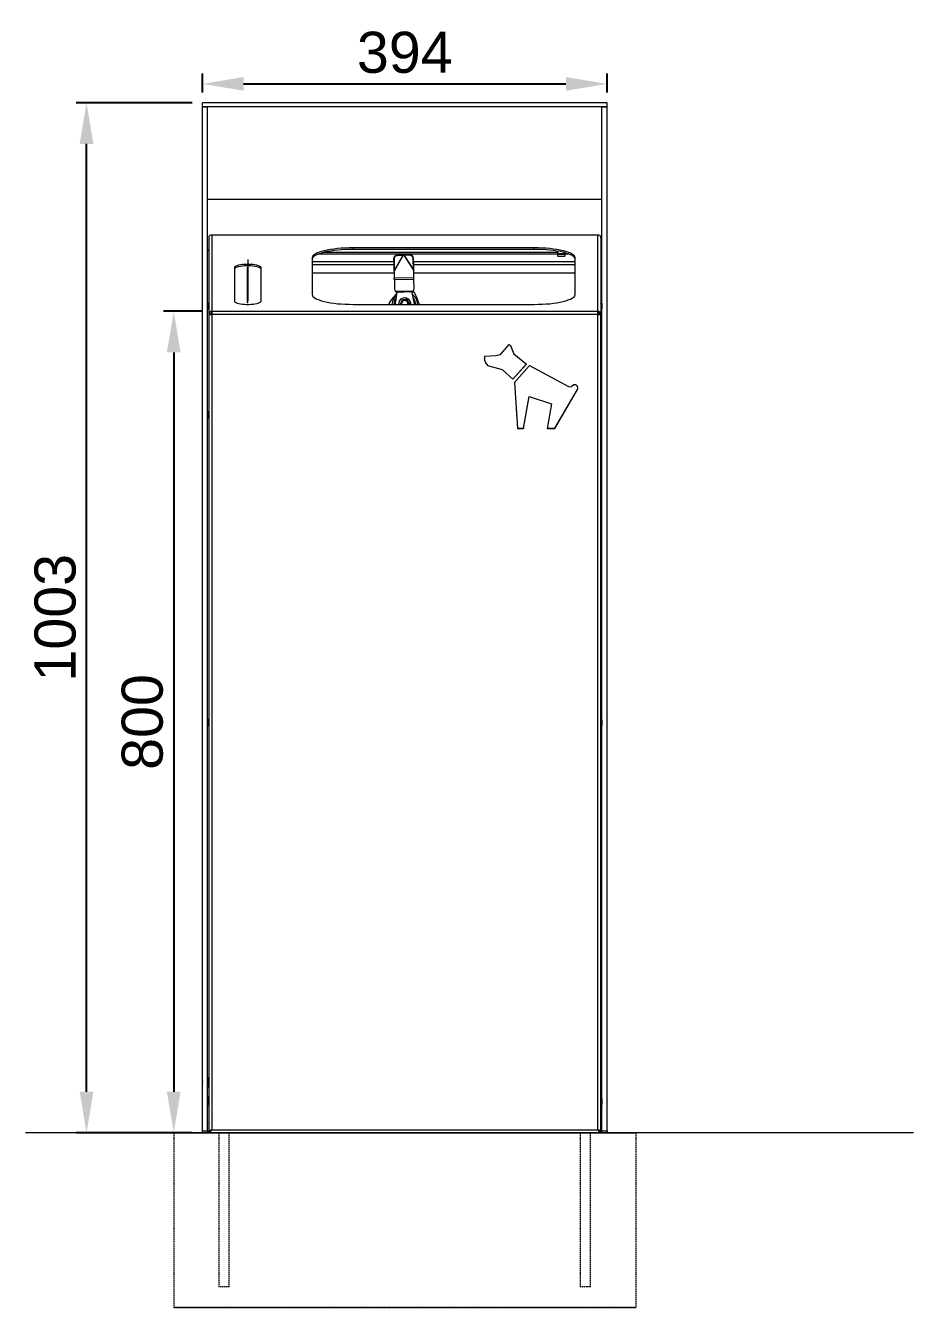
# Model space of a CAD drawing. Header units: millimetres. Extents: x 7244 to 11640, y 379 to 3575.
# Drawn here: x 7244 to 8109, y 2308 to 3556 of the extents above; entities that cross this region are included whole.
import ezdxf

# ---------------------------------------------------------------- set-up
doc = ezdxf.new("R2010")
doc.units = ezdxf.units.MM
doc.linetypes.add('HIDDEN', pattern=[1.905, 1.27, -0.635])
for name, color, linetype, lineweight in [('ZANO_R', 7, 'Continuous', 0), ('ZANO_R_przerywana', 7, 'HIDDEN', 0), ('ZANO_W', 1, 'Continuous', 0)]:
    doc.layers.add(name, color=color, linetype=linetype, lineweight=lineweight)
doc.styles.get("Standard").update_dxf_attribs({"font": 'ARIALUNI.TTF'})
doc.dimstyles.new('pl i ang', dxfattribs={"dimtxt": 50, "dimasz": 50, "dimexe": 1.25, "dimexo": 0.625, "dimgap": 10, "dimtad": 1, "dimtoh": 1, "dimtxsty": 'Standard', "dimcen": 2.5, "dimclrd": 1, "dimclre": 1, "dimclrt": 1, "dimadec": 0, "dimazin": 0, "dimtfac": 1, "dimtmove": 0, "dimatfit": 3, "dimfxl": 1, "dimarcsym": 1})

# ---------------------------------------------------------------- blocks, each defined once
blk = doc.blocks.new('*D460')
at = {"layer": 'ZANO_W', "color": 1, "lineweight": -2}
for p, q in [((7406.5, 3481.2), (7293.5, 3481.2)), ((7303.5, 2518.3), (7303.5, 3441.2)), ((7406.5, 2478.3), (7293.5, 2478.3))]:
    blk.add_line(p, q, dxfattribs=at)
at = {"layer": 'ZANO_W', "color": 1}
for points in [[(7310.2, 3441.2), (7296.9, 3441.2), (7303.5, 3481.2)], [(7296.9, 2518.3), (7310.2, 2518.3), (7303.5, 2478.3)]]:
    blk.add_solid(points, dxfattribs=at)
at = {"layer": 'ZANO_W', "color": 1, "insert": (7273.1, 2979.8), "char_height": 40, "attachment_point": 5, "rotation": 90}
blk.add_mtext('1003', dxfattribs=at)
blk = doc.blocks.new('*D461')
at = {"layer": 'ZANO_W', "color": 1, "lineweight": -2}
for p, q in [((7415.5, 3278.2), (7378.5, 3278.2)), ((7388.5, 3238.2), (7388.5, 2518.3)), ((7406.5, 2478.3), (7378.5, 2478.3))]:
    blk.add_line(p, q, dxfattribs=at)
at = {"layer": 'ZANO_W', "color": 1}
for points in [[(7395.1, 3238.2), (7381.8, 3238.2), (7388.5, 3278.2)], [(7381.8, 2518.3), (7395.1, 2518.3), (7388.5, 2478.3)]]:
    blk.add_solid(points, dxfattribs=at)
at = {"layer": 'ZANO_W', "color": 1, "insert": (7358, 2878.3), "char_height": 40, "attachment_point": 5, "rotation": 90}
blk.add_mtext('800', dxfattribs=at)
blk = doc.blocks.new('*D462')
at = {"layer": 'ZANO_W', "color": 1, "lineweight": -2}
for p, q in [((7416.5, 3491.2), (7416.5, 3509.6)), ((7810.5, 3491.2), (7810.5, 3509.6)), ((7456.5, 3499.6), (7770.5, 3499.6))]:
    blk.add_line(p, q, dxfattribs=at)
at = {"layer": 'ZANO_W', "color": 1}
for points in [[(7456.5, 3506.3), (7456.5, 3493), (7416.5, 3499.6)], [(7770.5, 3493), (7770.5, 3506.3), (7810.5, 3499.6)]]:
    blk.add_solid(points, dxfattribs=at)
at = {"layer": 'ZANO_W', "color": 1, "insert": (7613.5, 3530.1), "char_height": 40, "attachment_point": 5}
blk.add_mtext('394', dxfattribs=at)

msp = doc.modelspace()

# ---------------------------------------------------------------- linework, layer by layer
at = {"layer": 'ZANO_R'}
for p, q in [((7810.5, 3481.2), (7416.5, 3481.2)), ((7416.5, 3477.4), (7416.5, 3481.2)), ((7810.5, 3477.4), (7416.5, 3477.4)), ((7416.5, 3477.4), (7416.5, 3477.3)), ((7416.5, 3477.3), (7421.5, 3477.3)), ((7416.5, 2480.2), (7416.5, 3477.3)), ((7421.5, 2480.2), (7421.5, 3477.3)), ((7805.5, 3477.3), (7810.5, 3477.3)), ((7805.5, 2480.2), (7805.5, 3477.3)), ((7810.5, 3477.4), (7810.5, 3481.2)), ((7810.5, 3477.3), (7810.5, 3477.4)), ((7810.5, 2480.2), (7810.5, 3477.3)), ((7421.5, 3387.5), (7805.5, 3387.5)), ((7422.5, 3350.2), (7422.5, 3275.3)), ((7801.7, 3352.4), (7425.3, 3352.4)), ((7425.5, 3352.3), (7425.5, 3278.2)), ((7801.5, 3352.3), (7425.5, 3352.3)), ((7801.5, 3278.2), (7801.5, 3352.3)), ((7804.5, 3350.2), (7804.5, 3275.3)), ((7422.5, 3337.6), (7421.5, 3337.6)), ((7422.5, 3337.2), (7421.5, 3337.2)), ((7529.9, 3334.1), (7762.5, 3334.1)), ((7762.5, 3335.4), (7533.9, 3335.4)), ((7739.5, 3339.9), (7563.3, 3339.9)), ((7563.3, 3338.5), (7563.3, 3339.9)), ((7739.5, 3338.5), (7563.3, 3338.5)), ((7612, 3332.7), (7603.2, 3317.1)), ((7611.7, 3332.6), (7603.3, 3317.8)), ((7611.2, 3332.7), (7605.5, 3332.5)), ((7605.5, 3332.5), (7606, 3332.5)), ((7611.7, 3332.6), (7606, 3332.5)), ((7611.3, 3332.6), (7611.7, 3332.6)), ((7612, 3332.7), (7611.7, 3332.6)), ((7612.5, 3332.7), (7612, 3332.7)), ((7612.5, 3332.7), (7622.2, 3317.6)), ((7612.8, 3332.6), (7612.5, 3332.7)), ((7618.5, 3332.8), (7612.8, 3332.6)), ((7613.3, 3332.7), (7612.8, 3332.6)), ((7612.8, 3332.6), (7622, 3318.4)), ((7618.9, 3332.9), (7613.3, 3332.7)), ((7618.5, 3332.8), (7618.9, 3332.9)), ((7739.5, 3338.5), (7739.5, 3339.9)), ((7762.5, 3336.7), (7762.5, 3335.4)), ((7762.5, 3334.1), (7762.5, 3335.4)), ((7769.5, 3334.2), (7762.5, 3334.2)), ((7762.5, 3331.8), (7762.5, 3334.1)), ((7762.5, 3333.9), (7769.5, 3333.9)), ((7769.5, 3335.2), (7769.5, 3334.1)), ((7769.5, 3334.1), (7769.5, 3331.8)), ((7769.5, 3334.1), (7772.9, 3334.1)), ((7805.5, 3337.6), (7804.5, 3337.6)), ((7805.5, 3337.2), (7804.5, 3337.2)), ((7447.5, 3320.7), (7447.5, 3288.1)), ((7461, 3320.5), (7460, 3320.5)), ((7460, 3320.5), (7460, 3286.6)), ((7461, 3287.9), (7461, 3328.7)), ((7473.5, 3288.1), (7473.5, 3320.7)), ((7523.3, 3330.2), (7523.3, 3294.6)), ((7523.3, 3326.6), (7602.7, 3326.6)), ((7523.3, 3323.6), (7602.7, 3323.6)), ((7602.6, 3329.5), (7602.7, 3323.9)), ((7603.1, 3329.4), (7602.6, 3329.5)), ((7602.7, 3323.7), (7602.9, 3317.9)), ((7603.1, 3329.4), (7603.3, 3317.8)), ((7622, 3330), (7621.6, 3329.9)), ((7622, 3318.4), (7621.6, 3329.9)), ((7622.2, 3324.3), (7622, 3330)), ((7622.1, 3326.6), (7779.5, 3326.6)), ((7622.2, 3323.6), (7779.5, 3323.6)), ((7622.4, 3318.4), (7622.2, 3323.1)), ((7762.5, 3331.8), (7769.5, 3331.8)), ((7779.5, 3294.6), (7779.5, 3330.2)), ((7461, 3318.5), (7460, 3318.5)), ((7460, 3315.7), (7461, 3315.7)), ((7523.3, 3315.7), (7603.2, 3315.7)), ((7603.3, 3317.8), (7602.9, 3317.9)), ((7602.9, 3317.9), (7603.2, 3316.9)), ((7603.3, 3317.8), (7603.2, 3317.1)), ((7603.2, 3317.1), (7603.3, 3310.3)), ((7603.2, 3317.1), (7603.2, 3316.9)), ((7603.2, 3316.9), (7603.3, 3310.1)), ((7622.3, 3310.8), (7603.3, 3310.3)), ((7603.3, 3310.1), (7603.3, 3310.3)), ((7603.4, 3308.8), (7603.3, 3310.3)), ((7603.4, 3309.6), (7603.3, 3310.1)), ((7603.4, 3309.6), (7603.4, 3308.8)), ((7603.4, 3309.6), (7603.6, 3301)), ((7622.4, 3309.3), (7603.4, 3308.8)), ((7603.4, 3308.8), (7603.6, 3300.2)), ((7622.2, 3317.6), (7622, 3318.4)), ((7622, 3318.4), (7622.4, 3318.4)), ((7622.2, 3317.4), (7622.4, 3318.4)), ((7622.3, 3310.8), (7622.2, 3317.6)), ((7622.2, 3315.7), (7779.5, 3315.7)), ((7622.4, 3309.3), (7622.3, 3310.8)), ((7622.6, 3300.7), (7622.4, 3309.3)), ((7603.6, 3301), (7603.6, 3300.2)), ((7603.6, 3300.2), (7604.3, 3297.3)), ((7622.1, 3297.8), (7604.3, 3297.3)), ((7604.6, 3286.6), (7606.2, 3296.9)), ((7605.7, 3297), (7606.2, 3296.7)), ((7606.2, 3296.9), (7620.2, 3297.3)), ((7620.2, 3297), (7620.6, 3297.4)), ((7620.2, 3297.3), (7622.3, 3287.1)), ((7622.9, 3296.5), (7620.3, 3296.9)), ((7622.1, 3297.8), (7622.6, 3300.7)), ((7421.5, 3286), (7421.5, 3286)), ((7421.5, 3283.3), (7421.5, 3286)), ((7421.5, 3280.6), (7421.5, 3283.3)), ((7422.5, 3285.6), (7422, 3286)), ((7422, 3283.3), (7422, 3286)), ((7422, 3285.2), (7422.2, 3285.2)), ((7422, 3284.2), (7422.2, 3284.2)), ((7422, 3283.6), (7422.5, 3283.6)), ((7422, 3280.6), (7422, 3283.3)), ((7422.5, 3283.1), (7422, 3283.1)), ((7422, 3282.4), (7422.2, 3282.4)), ((7422.2, 3285.6), (7422.2, 3285.6)), ((7422.2, 3284.8), (7422.2, 3285.2)), ((7422.2, 3284.9), (7422.5, 3284.9)), ((7422.2, 3283.6), (7422.2, 3284.2)), ((7422.2, 3284.1), (7422.5, 3284.1)), ((7422.2, 3282.4), (7422.2, 3283.1)), ((7422.2, 3282.6), (7422.5, 3282.6)), ((7422.5, 3285.4), (7422.5, 3285.6)), ((7422.5, 3285.6), (7422.5, 3285.6)), ((7422.5, 3285.2), (7422.5, 3285.4)), ((7422.5, 3285.3), (7422.5, 3285.3)), ((7422.5, 3284.9), (7422.5, 3285.2)), ((7422.5, 3284.2), (7422.5, 3284.7)), ((7422.5, 3284.1), (7422.5, 3284.2)), ((7422.5, 3283.1), (7422.5, 3283.6)), ((7422.5, 3282.4), (7422.5, 3282.6)), ((7422.5, 3281.9), (7422.5, 3282.4)), ((7460, 3286.6), (7461, 3286.6)), ((7563.3, 3284.9), (7739.5, 3284.9)), ((7598, 3285.9), (7598.5, 3284.9)), ((7598, 3285.8), (7598, 3285.9)), ((7598, 3285.8), (7598.4, 3284.9)), ((7603.4, 3288.3), (7603.4, 3287.9)), ((7603.4, 3288.3), (7603.9, 3284.9)), ((7604, 3285), (7604, 3284.9)), ((7604.5, 3284.9), (7604.6, 3286.6)), ((7604.5, 3285.3), (7604.5, 3285.1)), ((7607.5, 3285.3), (7607.5, 3285.3)), ((7609.1, 3285), (7609.1, 3284.9)), ((7617.9, 3285.7), (7617.6, 3284.9)), ((7617.9, 3285.7), (7617.9, 3285.9)), ((7618, 3285.9), (7618, 3286.1)), ((7619.5, 3285.3), (7619.5, 3285.3)), ((7619.5, 3284.9), (7619.5, 3285.3)), ((7622.8, 3287.2), (7622.2, 3291)), ((7622.5, 3285.1), (7622.5, 3285.3)), ((7623.1, 3284.9), (7623, 3285.5)), ((7623, 3284.9), (7623, 3285)), ((7804.6, 3285.3), (7804.5, 3285.3)), ((7804.6, 3285.6), (7804.6, 3285.6)), ((7804.6, 3285.6), (7804.6, 3285.3)), ((7804.6, 3285.3), (7804.6, 3285)), ((7804.6, 3285), (7804.6, 3284.7)), ((7804.9, 3284.7), (7804.6, 3284.7)), ((7804.6, 3284.4), (7804.6, 3284)), ((7804.6, 3284), (7804.6, 3283.8)), ((7804.9, 3283.8), (7804.6, 3283.8)), ((7804.6, 3283.3), (7804.6, 3282.8)), ((7804.9, 3283.3), (7804.6, 3283.3)), ((7804.6, 3283.3), (7804.6, 3283.3)), ((7804.9, 3282.3), (7804.6, 3282.3)), ((7804.6, 3282.3), (7804.6, 3282.1)), ((7805, 3285.6), (7804.9, 3285.6)), ((7804.9, 3285.6), (7804.9, 3285.5)), ((7805, 3285), (7804.9, 3285)), ((7804.9, 3285), (7804.9, 3284.5)), ((7805, 3284), (7804.9, 3284)), ((7804.9, 3284), (7804.9, 3283.3)), ((7805, 3283.3), (7804.9, 3283.3)), ((7804.9, 3282.8), (7804.9, 3282.1)), ((7805, 3286), (7805, 3280.6)), ((7805.5, 3286), (7805.5, 3286)), ((7805.5, 3286), (7805.5, 3280.6)), ((7421.5, 3280.6), (7421.5, 3280.6)), ((7422, 3281.5), (7422.2, 3281.5)), ((7422, 3280.7), (7422.5, 3281)), ((7422.2, 3281.5), (7422.2, 3281.8)), ((7422.2, 3281.7), (7422.5, 3281.7)), ((7422.2, 3281), (7422.2, 3281)), ((7422.5, 3281.5), (7422.5, 3281.7)), ((7422.5, 3281.2), (7422.5, 3281.5)), ((7422.5, 3281.3), (7422.5, 3281.3)), ((7422.5, 3281), (7422.5, 3281.2)), ((7422.5, 3281), (7422.5, 3281)), ((7422.5, 3275.3), (7424, 3275.3)), ((7422.5, 3275.3), (7422.5, 3275.2)), ((7422.5, 3275.2), (7422.5, 2479.9)), ((7424, 3275.2), (7422.5, 3275.2)), ((7424, 3275.3), (7424, 3275.2)), ((7425.5, 3278.2), (7801.5, 3278.2)), ((7425.5, 3278.2), (7425.5, 3275)), ((7801.5, 3275), (7425.5, 3275)), ((7425.5, 3275), (7425.5, 2481.1)), ((7801.5, 3275), (7801.5, 3278.2)), ((7801.5, 2481.1), (7801.5, 3275)), ((7804.5, 3275.3), (7803, 3275.3)), ((7803, 3275.3), (7803, 3275.2)), ((7803, 3275.2), (7804.5, 3275.2)), ((7804.5, 3281.3), (7804.6, 3281.3)), ((7804.5, 3275.2), (7804.5, 3275.3)), ((7804.5, 2479.9), (7804.5, 3275.2)), ((7804.6, 3282.1), (7804.6, 3281.7)), ((7804.9, 3281.6), (7804.6, 3281.6)), ((7804.6, 3281.6), (7804.6, 3281.3)), ((7804.6, 3281.3), (7804.6, 3281.1)), ((7804.6, 3281.1), (7804.6, 3281)), ((7805, 3282.1), (7804.9, 3282.1)), ((7804.9, 3281.6), (7804.9, 3281.3)), ((7805, 3281.3), (7804.9, 3281.3)), ((7805.5, 3280.6), (7805.5, 3280.6)), ((7706.9, 3236), (7715.3, 3245.7)), ((7715.3, 3245.7), (7716.4, 3244.8)), ((7691.2, 3234.4), (7702.1, 3235.3)), ((7702.1, 3235.3), (7706.9, 3236)), ((7716.4, 3244.8), (7719.7, 3236.9)), ((7719.7, 3236.9), (7732.1, 3226.8)), ((7694.5, 3225.2), (7694.5, 3225.1)), ((7708.7, 3221.3), (7694.5, 3225.2)), ((7708.7, 3221.2), (7694.5, 3225.1)), ((7708.7, 3221.3), (7708.7, 3221.2)), ((7718.6, 3212.2), (7708.7, 3221.3)), ((7718.6, 3212.1), (7708.7, 3221.2)), ((7732, 3226.9), (7718.6, 3212.2)), ((7732.1, 3226.8), (7718.6, 3212.1)), ((7735, 3225.5), (7720.3, 3208.9)), ((7735, 3225.5), (7772.9, 3204.9)), ((7718.6, 3212.2), (7718.6, 3212.1)), ((7720.3, 3208.9), (7723.3, 3164.2)), ((7720.3, 3208.9), (7723.3, 3164.3)), ((7729, 3164.3), (7734.8, 3195.3)), ((7729, 3164.2), (7734.8, 3195.1)), ((7734.8, 3195.3), (7734.8, 3195.1)), ((7734.8, 3195.3), (7756.3, 3188.1)), ((7734.8, 3195.1), (7756.3, 3188)), ((7759.6, 3164.3), (7781.7, 3202.1)), ((7759.6, 3164.2), (7781.7, 3202)), ((7775.5, 3205), (7777.9, 3206.6)), ((7781.7, 3202.1), (7781.7, 3202)), ((7756.3, 3188), (7752.2, 3164.2)), ((7756.3, 3188.1), (7756.3, 3188)), ((7421.5, 3180), (7421.5, 3180)), ((7421.5, 3177.3), (7421.5, 3180)), ((7421.5, 3174.6), (7421.5, 3177.3)), ((7421.5, 3174.6), (7421.5, 3174.6)), ((7422.5, 3179.6), (7422, 3180)), ((7422, 3177.3), (7422, 3180)), ((7422, 3179.2), (7422.2, 3179.2)), ((7422, 3178.2), (7422.2, 3178.2)), ((7422, 3177.6), (7422.5, 3177.6)), ((7422, 3174.6), (7422, 3177.3)), ((7422.5, 3177.1), (7422, 3177.1)), ((7422, 3176.4), (7422.2, 3176.4)), ((7422, 3175.5), (7422.2, 3175.5)), ((7422, 3174.7), (7422.5, 3175)), ((7422.2, 3179.6), (7422.2, 3179.6)), ((7422.2, 3178.8), (7422.2, 3179.2)), ((7422.2, 3178.9), (7422.5, 3178.9)), ((7422.2, 3177.6), (7422.2, 3178.2)), ((7422.2, 3178.1), (7422.5, 3178.1)), ((7422.2, 3176.4), (7422.2, 3177.1)), ((7422.2, 3176.6), (7422.5, 3176.6)), ((7422.2, 3175.5), (7422.2, 3175.8)), ((7422.2, 3175.7), (7422.5, 3175.7)), ((7422.2, 3175), (7422.2, 3175)), ((7422.5, 3179.4), (7422.5, 3179.6)), ((7422.5, 3179.6), (7422.5, 3179.6)), ((7422.5, 3179.2), (7422.5, 3179.4)), ((7422.5, 3179.3), (7422.5, 3179.3)), ((7422.5, 3178.9), (7422.5, 3179.2)), ((7422.5, 3178.2), (7422.5, 3178.7)), ((7422.5, 3178.1), (7422.5, 3178.2)), ((7422.5, 3177.1), (7422.5, 3177.6)), ((7422.5, 3176.4), (7422.5, 3176.6)), ((7422.5, 3175.9), (7422.5, 3176.4)), ((7422.5, 3175.5), (7422.5, 3175.7)), ((7422.5, 3175.2), (7422.5, 3175.5)), ((7422.5, 3175.3), (7422.5, 3175.3)), ((7422.5, 3175), (7422.5, 3175.2)), ((7422.5, 3175), (7422.5, 3175)), ((7723.3, 3164.3), (7723.3, 3164.2)), ((7723.3, 3164.3), (7729, 3164.3)), ((7723.3, 3164.2), (7729, 3164.2)), ((7729, 3164.3), (7729, 3164.2)), ((7752.2, 3164.3), (7759.6, 3164.3)), ((7752.2, 3164.2), (7759.6, 3164.2)), ((7759.6, 3164.3), (7759.6, 3164.2)), ((7421.5, 2880.5), (7421.5, 2880.5)), ((7421.5, 2877.8), (7421.5, 2880.5)), ((7421.5, 2875), (7421.5, 2877.8)), ((7421.5, 2875.1), (7421.5, 2875.1)), ((7422, 2877.8), (7422, 2880.5)), ((7422.5, 2880.1), (7422, 2880.4)), ((7422, 2879.6), (7422.2, 2879.6)), ((7422, 2878.7), (7422.2, 2878.7)), ((7422, 2878), (7422.5, 2878)), ((7422, 2875), (7422, 2877.8)), ((7422.5, 2877.5), (7422, 2877.5)), ((7422, 2876.8), (7422.2, 2876.8)), ((7422, 2875.9), (7422.2, 2875.9)), ((7422, 2875.1), (7422.5, 2875.4)), ((7422.2, 2880.1), (7422.2, 2880.1)), ((7422.2, 2879.3), (7422.2, 2879.6)), ((7422.2, 2879.3), (7422.5, 2879.3)), ((7422.2, 2878), (7422.2, 2878.7)), ((7422.2, 2878.5), (7422.5, 2878.5)), ((7422.2, 2876.8), (7422.2, 2877.5)), ((7422.2, 2877), (7422.5, 2877)), ((7422.2, 2875.9), (7422.2, 2876.3)), ((7422.2, 2876.2), (7422.5, 2876.2)), ((7422.2, 2875.5), (7422.2, 2875.5)), ((7422.5, 2879.9), (7422.5, 2880.1)), ((7422.5, 2880.1), (7422.5, 2880.1)), ((7422.5, 2879.6), (7422.5, 2879.9)), ((7422.5, 2879.8), (7422.5, 2879.8)), ((7422.5, 2879.3), (7422.5, 2879.6)), ((7422.5, 2878.7), (7422.5, 2879.1)), ((7422.5, 2878.5), (7422.5, 2878.7)), ((7422.5, 2877.5), (7422.5, 2878)), ((7422.5, 2876.8), (7422.5, 2877)), ((7422.5, 2876.4), (7422.5, 2876.8)), ((7422.5, 2875.9), (7422.5, 2876.2)), ((7422.5, 2875.6), (7422.5, 2875.9)), ((7422.5, 2875.8), (7422.5, 2875.8)), ((7422.5, 2875.5), (7422.5, 2875.6)), ((7422.5, 2875.4), (7422.5, 2875.5)), ((7804.6, 2879.8), (7804.5, 2879.8)), ((7804.5, 2875.8), (7804.6, 2875.8)), ((7804.8, 2880.2), (7804.6, 2880.1)), ((7804.6, 2880.1), (7804.6, 2880)), ((7804.6, 2880), (7804.6, 2879.8)), ((7804.6, 2879.8), (7804.6, 2879.5)), ((7804.9, 2879.5), (7804.6, 2879.5)), ((7804.6, 2879.3), (7804.6, 2878.9)), ((7804.6, 2878.9), (7804.6, 2878.7)), ((7804.9, 2878.7), (7804.6, 2878.7)), ((7804.6, 2878.3), (7804.6, 2877.7)), ((7804.9, 2877.7), (7804.6, 2877.7)), ((7804.6, 2877.7), (7804.6, 2877.7)), ((7804.9, 2877.2), (7804.6, 2877.2)), ((7804.6, 2877.2), (7804.6, 2877.1)), ((7804.6, 2877.1), (7804.6, 2876.6)), ((7804.9, 2876.3), (7804.6, 2876.3)), ((7804.6, 2876.3), (7804.6, 2876)), ((7804.6, 2876), (7804.6, 2875.7)), ((7804.6, 2875.7), (7804.6, 2875.5)), ((7804.6, 2875.5), (7804.6, 2875.4)), ((7804.6, 2875.4), (7804.8, 2875.3)), ((7805, 2879.8), (7804.9, 2879.8)), ((7804.9, 2879.8), (7804.9, 2879.5)), ((7805, 2878.9), (7804.9, 2878.9)), ((7804.9, 2878.9), (7804.9, 2878.3)), ((7805, 2877.7), (7804.9, 2877.7)), ((7804.9, 2877.7), (7804.9, 2877.1)), ((7805, 2877.1), (7804.9, 2877.1)), ((7804.9, 2876.5), (7804.9, 2876)), ((7805, 2876), (7804.9, 2876)), ((7804.9, 2875.6), (7804.9, 2875.5)), ((7805, 2875.5), (7804.9, 2875.5)), ((7805, 2880.5), (7805, 2875)), ((7805.5, 2880.5), (7805.5, 2880.5)), ((7805.5, 2880.5), (7805.5, 2875)), ((7805.5, 2875.1), (7805.5, 2875.1)), ((7422.3, 2531.9), (7421.5, 2531.9)), ((7421.5, 2522.9), (7422.3, 2522.9)), ((7422.3, 2531.9), (7422.3, 2522.9)), ((7422.5, 2530.4), (7422.3, 2530.4)), ((7422.3, 2524.5), (7422.5, 2524.5)), ((7804.7, 2530.4), (7804.5, 2530.4)), ((7804.5, 2524.5), (7804.7, 2524.5)), ((7805.5, 2531.9), (7804.7, 2531.9)), ((7804.7, 2522.9), (7804.7, 2531.9)), ((7804.7, 2522.9), (7805.5, 2522.9)), ((7421.5, 2513.3), (7422.5, 2513.3)), ((7421.5, 2511.4), (7421.5, 2511.4)), ((7421.5, 2508.7), (7421.5, 2511.4)), ((7421.5, 2505.9), (7421.5, 2508.7)), ((7422, 2508.7), (7422, 2511.4)), ((7422.5, 2511), (7422, 2511.3)), ((7422, 2510.5), (7422.2, 2510.5)), ((7422, 2509.6), (7422.2, 2509.6)), ((7422, 2508.9), (7422.5, 2508.9)), ((7422, 2505.9), (7422, 2508.7)), ((7422.2, 2511), (7422.2, 2511)), ((7422.2, 2510.2), (7422.2, 2510.5)), ((7422.2, 2510.2), (7422.5, 2510.2)), ((7422.2, 2508.9), (7422.2, 2509.6)), ((7422.2, 2509.4), (7422.5, 2509.4)), ((7422.5, 2510.8), (7422.5, 2511)), ((7422.5, 2511), (7422.5, 2511)), ((7422.5, 2510.5), (7422.5, 2510.8)), ((7422.5, 2510.7), (7422.5, 2510.7)), ((7422.5, 2510.2), (7422.5, 2510.5)), ((7422.5, 2509.6), (7422.5, 2510)), ((7422.5, 2509.4), (7422.5, 2509.6)), ((7422.5, 2508.4), (7422.5, 2508.9)), ((7804.5, 2513.3), (7805.5, 2513.3)), ((7804.6, 2510.7), (7804.5, 2510.7)), ((7804.8, 2511.1), (7804.6, 2511)), ((7804.6, 2511), (7804.6, 2510.9)), ((7804.6, 2510.9), (7804.6, 2510.7)), ((7804.6, 2510.7), (7804.6, 2510.4)), ((7804.9, 2510.4), (7804.6, 2510.4)), ((7804.6, 2510.2), (7804.6, 2509.8)), ((7804.6, 2509.8), (7804.6, 2509.6)), ((7804.9, 2509.6), (7804.6, 2509.6)), ((7804.6, 2509.2), (7804.6, 2508.6)), ((7804.9, 2508.6), (7804.6, 2508.6)), ((7804.6, 2508.6), (7804.6, 2508.6)), ((7805, 2510.7), (7804.9, 2510.7)), ((7804.9, 2510.7), (7804.9, 2510.4)), ((7805, 2509.8), (7804.9, 2509.8)), ((7804.9, 2509.8), (7804.9, 2509.2)), ((7805, 2508.6), (7804.9, 2508.6)), ((7804.9, 2508.6), (7804.9, 2508)), ((7805, 2511.4), (7805, 2505.9)), ((7805.5, 2511.4), (7805.5, 2511.4)), ((7805.5, 2511.4), (7805.5, 2505.9)), ((7421.5, 2506), (7421.5, 2506)), ((7422.5, 2508.4), (7422, 2508.4)), ((7422, 2507.7), (7422.2, 2507.7)), ((7422, 2506.8), (7422.2, 2506.8)), ((7422, 2506), (7422.5, 2506.3)), ((7422.2, 2507.7), (7422.2, 2508.4)), ((7422.2, 2507.9), (7422.5, 2507.9)), ((7422.2, 2506.8), (7422.2, 2507.2)), ((7422.2, 2507.1), (7422.5, 2507.1)), ((7422.2, 2506.4), (7422.2, 2506.4)), ((7422.5, 2507.7), (7422.5, 2507.9)), ((7422.5, 2507.3), (7422.5, 2507.7)), ((7422.5, 2506.8), (7422.5, 2507.1)), ((7422.5, 2506.5), (7422.5, 2506.8)), ((7422.5, 2506.7), (7422.5, 2506.7)), ((7422.5, 2506.4), (7422.5, 2506.5)), ((7422.5, 2506.3), (7422.5, 2506.4)), ((7804.5, 2506.7), (7804.6, 2506.7)), ((7804.9, 2508.1), (7804.6, 2508.1)), ((7804.6, 2508.1), (7804.6, 2508)), ((7804.6, 2508), (7804.6, 2507.5)), ((7804.9, 2507.2), (7804.6, 2507.2)), ((7804.6, 2507.2), (7804.6, 2506.9)), ((7804.6, 2506.9), (7804.6, 2506.6)), ((7804.6, 2506.6), (7804.6, 2506.4)), ((7804.6, 2506.4), (7804.6, 2506.3)), ((7804.6, 2506.3), (7804.8, 2506.2)), ((7805, 2508), (7804.9, 2508)), ((7804.9, 2507.4), (7804.9, 2506.9)), ((7805, 2506.9), (7804.9, 2506.9)), ((7804.9, 2506.5), (7804.9, 2506.4)), ((7805, 2506.4), (7804.9, 2506.4)), ((7805.5, 2506), (7805.5, 2506)), ((8108.9, 2478.3), (7244.2, 2478.3)), ((7388.5, 2478.3), (7838.5, 2478.3)), ((7838.5, 2478.3), (7388.5, 2478.3)), ((7416.5, 2480.2), (7421.5, 2480.2)), ((7416.5, 2478.3), (7416.5, 2480.2)), ((7421.5, 2478.3), (7416.5, 2478.3)), ((7421.5, 2480.2), (7421.5, 2478.3)), ((7422.5, 2478.3), (7421.5, 2478.3)), ((7423.2, 2479.9), (7422.5, 2479.9)), ((7422.5, 2478.3), (7422.5, 2479.8)), ((7422.5, 2478.3), (7804.5, 2478.3)), ((7425.5, 2481.1), (7801.5, 2481.1)), ((7803.8, 2479.9), (7804.5, 2479.9)), ((7804.5, 2479.8), (7804.5, 2478.3)), ((7805.5, 2478.3), (7804.5, 2478.3)), ((7805.5, 2480.2), (7810.5, 2480.2)), ((7805.5, 2478.3), (7805.5, 2480.2)), ((7810.5, 2478.3), (7805.5, 2478.3)), ((7810.5, 2480.2), (7810.5, 2478.3))]:
    msp.add_line(p, q, dxfattribs=at)
at = {"layer": 'ZANO_R', "flags": 128}
for points in [[(7425.5, 3352.3), (7425.3, 3352.4), (7425.3, 3352.4)], [(7801.7, 3352.4), (7801.6, 3352.4), (7801.5, 3352.3)], [(7563.3, 3339.9), (7559.4, 3339.9), (7555.5, 3339.7), (7551.7, 3339.5), (7548, 3339.2), (7544.4, 3338.8), (7541, 3338.3), (7537.9, 3337.7), (7535, 3337.1), (7532.4, 3336.4), (7530, 3335.6), (7528, 3334.8), (7526.3, 3333.9), (7525, 3333), (7524, 3332.1), (7523.5, 3331.2), (7523.3, 3330.2)], [(7563.3, 3338.5), (7559.4, 3338.4), (7555.5, 3338.3), (7551.7, 3338), (7548, 3337.7), (7544.4, 3337.3), (7541, 3336.8), (7537.9, 3336.3), (7535, 3335.6), (7532.4, 3334.9), (7530, 3334.2), (7528, 3333.3), (7526.3, 3332.5), (7525, 3331.6), (7524, 3330.7), (7523.5, 3329.7), (7523.3, 3328.8)], [(7779.5, 3330.2), (7779.3, 3331.2), (7778.8, 3332.1), (7777.8, 3333), (7776.5, 3333.9), (7774.8, 3334.8), (7772.8, 3335.6), (7770.4, 3336.4), (7767.8, 3337.1), (7764.9, 3337.7), (7761.7, 3338.3), (7758.4, 3338.8), (7754.8, 3339.2), (7751.1, 3339.5), (7747.3, 3339.7), (7743.4, 3339.9), (7739.5, 3339.9)], [(7779.5, 3328.8), (7779.3, 3329.7), (7778.8, 3330.7), (7777.8, 3331.6), (7776.5, 3332.5), (7774.8, 3333.3), (7772.8, 3334.2), (7770.4, 3334.9), (7767.8, 3335.6), (7764.9, 3336.3), (7761.7, 3336.8), (7758.4, 3337.3), (7754.8, 3337.7), (7751.1, 3338), (7747.3, 3338.3), (7743.4, 3338.4), (7739.5, 3338.5)], [(7473.5, 3320.7), (7473.3, 3321.2), (7472.8, 3321.7), (7472, 3322.2), (7470.8, 3322.6), (7469.3, 3323), (7467.6, 3323.3), (7465.7, 3323.6), (7463.7, 3323.8), (7461.6, 3323.8), (7459.4, 3323.8), (7457.3, 3323.8), (7455.3, 3323.6), (7453.4, 3323.3), (7451.7, 3323), (7450.3, 3322.6), (7449.1, 3322.2), (7448.2, 3321.7), (7447.7, 3321.2), (7447.5, 3320.7)], [(7473.5, 3319.3), (7473.3, 3319.8), (7472.8, 3320.3), (7472, 3320.8), (7470.8, 3321.2), (7469.3, 3321.6), (7467.6, 3321.9), (7465.7, 3322.1), (7463.7, 3322.3), (7461.6, 3322.4), (7459.4, 3322.4), (7457.3, 3322.3), (7455.3, 3322.1), (7453.4, 3321.9), (7451.7, 3321.6), (7450.3, 3321.2), (7449.1, 3320.8), (7448.2, 3320.3), (7447.7, 3319.8), (7447.5, 3319.3)], [(7422.5, 3285.6), (7422.5, 3285.6), (7422, 3286)], [(7422, 3285.7), (7422.2, 3285.6), (7422.5, 3285.4)], [(7422.5, 3285.2), (7422.2, 3285.4), (7422, 3285.5)], [(7422, 3284.9), (7422.2, 3284.8), (7422.5, 3284.7)], [(7422.5, 3284.2), (7422.2, 3284.3), (7422, 3284.4)], [(7422, 3282.2), (7422.2, 3282.3), (7422.5, 3282.4)], [(7447.5, 3288.1), (7447.7, 3287.5), (7448.2, 3287), (7449.1, 3286.6), (7450.3, 3286.1), (7451.7, 3285.7), (7453.4, 3285.4), (7455.3, 3285.2), (7457.3, 3285), (7459.4, 3284.9), (7461.6, 3284.9), (7463.7, 3285), (7465.7, 3285.2), (7467.6, 3285.4), (7469.3, 3285.7), (7470.8, 3286.1), (7472, 3286.6), (7472.8, 3287), (7473.3, 3287.5), (7473.5, 3288.1)], [(7523.3, 3294.6), (7523.5, 3293.6), (7524, 3292.7), (7525, 3291.8), (7526.3, 3290.9), (7528, 3290), (7530, 3289.2), (7532.4, 3288.4), (7535, 3287.7), (7537.9, 3287.1), (7541, 3286.5), (7544.4, 3286), (7548, 3285.6), (7551.7, 3285.3), (7555.5, 3285.1), (7559.4, 3285), (7563.3, 3284.9)], [(7607.5, 3285.3), (7607.5, 3285), (7607.5, 3284.9)], [(7609.1, 3285.1), (7609.1, 3285), (7609.1, 3284.9)], [(7616.6, 3284.9), (7616.6, 3285.2), (7616.6, 3286.3)], [(7617.5, 3284.9), (7617.7, 3285.4), (7617.9, 3285.9)], [(7622.2, 3291), (7621.7, 3291.6), (7621.3, 3292.1)], [(7622.3, 3287.1), (7622.5, 3285.2), (7622.5, 3284.9)], [(7739.5, 3284.9), (7743.4, 3285), (7747.3, 3285.1), (7751.1, 3285.3), (7754.8, 3285.6), (7758.4, 3286), (7761.7, 3286.5), (7764.9, 3287.1), (7767.8, 3287.7), (7770.4, 3288.4), (7772.8, 3289.2), (7774.8, 3290), (7776.5, 3290.9), (7777.8, 3291.8), (7778.8, 3292.7), (7779.3, 3293.6), (7779.5, 3294.6)], [(7804.6, 3285.6), (7804.6, 3285.7), (7805, 3286)], [(7805, 3285.9), (7804.6, 3285.6), (7804.6, 3285.6)], [(7804.6, 3285.3), (7804.9, 3285.5), (7805, 3285.6)], [(7805, 3285.2), (7804.9, 3285.2), (7804.6, 3285)], [(7804.6, 3284.4), (7804.9, 3284.5), (7805, 3284.6)], [(7805, 3284.1), (7804.9, 3284), (7804.6, 3284)], [(7804.6, 3283.3), (7804.8, 3283.3), (7805, 3283.2)], [(7805, 3282.7), (7804.8, 3282.7), (7804.6, 3282.8)], [(7422.5, 3281.9), (7422.2, 3281.8), (7422, 3281.8)], [(7422, 3281.2), (7422.2, 3281.3), (7422.5, 3281.5)], [(7422.5, 3281.2), (7422.2, 3281), (7422, 3280.9)], [(7422, 3280.7), (7422.2, 3280.8), (7422.5, 3281)], [(7804.6, 3282.1), (7804.9, 3282), (7805, 3281.9)], [(7805, 3281.5), (7804.9, 3281.6), (7804.6, 3281.7)], [(7804.6, 3281.3), (7804.9, 3281.1), (7805, 3281)], [(7805, 3280.8), (7804.9, 3280.9), (7804.6, 3281.1)], [(7804.6, 3281), (7804.8, 3280.8), (7805, 3280.7)], [(7781.7, 3202.1), (7782, 3202.9), (7782, 3203.5)], [(7422.5, 3179.6), (7422.5, 3179.6), (7422, 3180)], [(7422, 3179.7), (7422.2, 3179.6), (7422.5, 3179.4)], [(7422.5, 3179.2), (7422.2, 3179.4), (7422, 3179.5)], [(7422, 3178.9), (7422.2, 3178.8), (7422.5, 3178.7)], [(7422.5, 3178.2), (7422.2, 3178.3), (7422, 3178.4)], [(7422, 3176.2), (7422.2, 3176.3), (7422.5, 3176.4)], [(7422.5, 3175.9), (7422.2, 3175.8), (7422, 3175.8)], [(7422, 3175.2), (7422.2, 3175.3), (7422.5, 3175.5)], [(7422.5, 3175.2), (7422.2, 3175), (7422, 3174.9)], [(7422, 3174.7), (7422.2, 3174.8), (7422.5, 3175)], [(7422.5, 2880.1), (7422.5, 2880.1), (7422, 2880.4)], [(7422, 2880.2), (7422.2, 2880.1), (7422.5, 2879.9)], [(7422.5, 2879.6), (7422.2, 2879.8), (7422, 2879.9)], [(7422, 2879.3), (7422.2, 2879.2), (7422.5, 2879.1)], [(7422.5, 2878.7), (7422.2, 2878.8), (7422, 2878.8)], [(7422, 2876.7), (7422.2, 2876.7), (7422.5, 2876.8)], [(7422.5, 2876.4), (7422.2, 2876.3), (7422, 2876.2)], [(7422, 2875.6), (7422.2, 2875.7), (7422.5, 2875.9)], [(7422.5, 2875.6), (7422.2, 2875.5), (7422, 2875.3)], [(7422, 2875.1), (7422.2, 2875.3), (7422.5, 2875.5)], [(7805, 2880.4), (7804.6, 2880.1), (7804.6, 2880.1)], [(7804.6, 2880), (7804.9, 2880.2), (7805, 2880.3)], [(7805, 2880.1), (7804.9, 2879.9), (7804.6, 2879.8)], [(7804.6, 2879.3), (7804.9, 2879.4), (7805, 2879.5)], [(7805, 2879.1), (7804.9, 2879), (7804.6, 2878.9)], [(7804.6, 2878.3), (7804.8, 2878.3), (7805, 2878.3)], [(7805, 2877.8), (7804.8, 2877.8), (7804.6, 2877.7)], [(7804.6, 2877.1), (7804.9, 2877), (7805, 2876.9)], [(7805, 2876.5), (7804.9, 2876.5), (7804.6, 2876.6)], [(7804.6, 2876), (7804.9, 2875.9), (7805, 2875.8)], [(7805, 2875.5), (7804.9, 2875.6), (7804.6, 2875.7)], [(7804.6, 2875.5), (7804.8, 2875.3), (7805, 2875.2)], [(7805, 2875.1), (7804.8, 2875.3), (7804.7, 2875.3)], [(7422.5, 2511), (7422.5, 2511), (7422, 2511.3)], [(7422, 2511.1), (7422.2, 2511), (7422.5, 2510.8)], [(7422.5, 2510.5), (7422.2, 2510.7), (7422, 2510.8)], [(7422, 2510.2), (7422.2, 2510.1), (7422.5, 2510)], [(7422.5, 2509.6), (7422.2, 2509.7), (7422, 2509.7)], [(7805, 2511.3), (7804.6, 2511), (7804.6, 2511)], [(7804.6, 2510.9), (7804.9, 2511.1), (7805, 2511.2)], [(7805, 2511), (7804.9, 2510.8), (7804.6, 2510.7)], [(7804.6, 2510.2), (7804.9, 2510.3), (7805, 2510.4)], [(7805, 2510), (7804.9, 2509.9), (7804.6, 2509.8)], [(7804.6, 2509.2), (7804.8, 2509.2), (7805, 2509.2)], [(7805, 2508.7), (7804.8, 2508.7), (7804.6, 2508.6)], [(7422, 2507.6), (7422.2, 2507.6), (7422.5, 2507.7)], [(7422.5, 2507.3), (7422.2, 2507.2), (7422, 2507.1)], [(7422, 2506.5), (7422.2, 2506.6), (7422.5, 2506.8)], [(7422.5, 2506.5), (7422.2, 2506.4), (7422, 2506.2)], [(7422, 2506), (7422.2, 2506.2), (7422.5, 2506.4)], [(7804.6, 2508), (7804.9, 2507.9), (7805, 2507.8)], [(7805, 2507.4), (7804.9, 2507.4), (7804.6, 2507.5)], [(7804.6, 2506.9), (7804.9, 2506.8), (7805, 2506.7)], [(7805, 2506.4), (7804.9, 2506.5), (7804.6, 2506.6)], [(7804.6, 2506.4), (7804.8, 2506.2), (7805, 2506.1)], [(7805, 2506), (7804.8, 2506.2), (7804.7, 2506.2)], [(7425.5, 2481.1), (7424.5, 2480.8), (7423.6, 2480.6), (7422.9, 2480.3), (7422.6, 2480.1), (7422.5, 2479.9)], [(7422.5, 2478.3), (7423.3, 2478.6), (7424, 2479.2), (7424.8, 2480.1), (7425.5, 2481.1)], [(7804.5, 2479.9), (7804.3, 2480.2), (7803.8, 2480.4), (7803, 2480.7), (7802, 2481), (7801.5, 2481.1)], [(7801.5, 2481.1), (7802.3, 2480.1), (7803, 2479.2), (7803.8, 2478.6), (7804.5, 2478.3)]]:
    msp.add_lwpolyline(points, dxfattribs=at)
at = {"layer": 'ZANO_R'}
for centre, radius, start, end in [((7424.9, 3350), 2.4, 75.363, 175.8366), ((7802.1, 3350), 2.42, 4.6692, 104.1312), ((7605.6, 3329.5), 2.99, 91.6872, 181.4529), ((7606.1, 3329.5), 2.99, 91.6872, 181.4529), ((7618.6, 3329.8), 2.99, 1.6522, 91.4238), ((7619, 3329.9), 2.99, 1.6522, 91.4238), ((7867.7, 3092.4), 331.9, 142.0182, 144.3427), ((7554, 3078.8), 224.2, 76.5419, 77.0268), ((7679.7, 3097.4), 208.5, 106.0474, 106.5689), ((7174.1, 3096.5), 491.4, 22.5524, 24.0225), ((7421.8, 3286), 0.237, 0, 180), ((7613.5, 3284.3), 12.5, 128.032, 177.0329), ((7613.5, 3284.3), 10.7, 160.2907, 176.5462), ((7613.5, 3284.7), 10.7, 139.1298, 160.288), ((7613.5, 3285), 9.46, 153.6368, 179.9969), ((7613.5, 3285.3), 6, 356.043, 183.957), ((7761.6, 3226.3), 163.4, 157.4964, 158.8902), ((7613.5, 3285.6), 3.86, 350.1337, 189.8663), ((7613.5, 3285.6), 3.15, 13.0073, 192.1365), ((7613.5, 3285.5), 3.15, 0.093, 179.907), ((7611.1, 3288.6), 0.522, 99.56, 156.7872), ((7621.8, 3228.4), 61.7, 96.3726, 100.0707), ((7615, 3289.2), 0.527, 39.9771, 96.602), ((7540.3, 3227.7), 97.3, 37.1381, 39.4808), ((7617.5, 3286.1), 0.502, 338.4553, 38.0674), ((7617.5, 3285.9), 0.498, 338.191, 359.9986), ((7613.6, 3284.3), 12.5, 2.9648, 54.7213), ((7613.6, 3285), 9.46, 0.0033, 29.152), ((7613.6, 3284.3), 10.7, 3.4606, 35.5256), ((7613.6, 3284.2), 9.71, 4.221, 19.3076), ((7613.6, 3283.9), 9.71, 5.6678, 18.1688), ((7805.3, 3286), 0.237, 0, 180), ((7421.8, 3280.6), 0.237, 180, 0), ((7425.5, 3275.2), 2.94, 88.891, 179.0701), ((7424.8, 3285.9), 10.9, 258.1054, 273.914), ((7425.5, 3275.2), 1.47, 88.6319, 179.016), ((7425.1, 3280.6), 5.47, 258.1054, 273.914), ((7801.6, 3275.2), 2.94, 0.9299, 91.109), ((7801.6, 3275.2), 1.47, 0.984, 91.3681), ((7802.3, 3285.9), 10.9, 266.086, 281.8946), ((7801.9, 3280.6), 5.47, 266.086, 281.8946), ((7805.3, 3280.6), 0.237, 180, 0), ((7701.1, 3232.6), 10.1, 169.6384, 228.4194), ((7701.1, 3232.7), 10.1, 180.0166, 228.4114), ((7774.1, 3207.1), 2.51, 241.5364, 302.5791), ((7778.8, 3203.4), 3.26, 333.4857, 104.5027), ((7421.8, 3180), 0.237, 0, 180), ((7421.8, 3174.6), 0.237, 180, 0), ((7421.8, 2880.5), 0.237, 0, 180), ((7421.8, 2875), 0.237, 180, 0), ((7805.3, 2880.5), 0.237, 0, 180), ((7805.3, 2875), 0.237, 180, 0), ((7422.3, 2527.4), 6, 165.1649, 194.8351), ((7804.7, 2527.4), 6, 345.1649, 14.8351), ((7421.8, 2511.4), 0.237, 0, 180), ((7805.3, 2511.4), 0.237, 0, 180), ((7421.8, 2505.9), 0.237, 180, 0), ((7420.8, 2503.6), 1, 315, 45), ((7805.3, 2505.9), 0.237, 180, 0), ((7806.2, 2503.6), 1, 135, 225), ((7420.8, 2488.1), 1, 315, 45), ((7806.2, 2488.1), 1, 135, 225), ((7422, 2484.8), 4.95, 276.1558, 311.5853), ((7427.1, 2477.5), 4.07, 116.0978, 133.2906), ((7805.1, 2484.8), 4.95, 228.4214, 263.8475), ((7800, 2477.4), 4.06, 47.3556, 61.2897)]:
    msp.add_arc(centre, radius, start, end, dxfattribs=at)
at = {"layer": 'ZANO_R_przerywana'}
for p, q in [((7388.5, 2478.3), (7388.5, 2308.3)), ((7388.5, 2478.3), (7388.5, 2308.3)), ((7432.5, 2478.3), (7432.5, 2328.3)), ((7442.5, 2328.3), (7442.5, 2478.3)), ((7784.5, 2478.3), (7784.5, 2328.3)), ((7794.5, 2328.3), (7794.5, 2478.3)), ((7838.5, 2478.3), (7838.5, 2308.3)), ((7838.5, 2478.3), (7838.5, 2308.3)), ((7442.5, 2328.3), (7432.5, 2328.3)), ((7794.5, 2328.3), (7784.5, 2328.3)), ((7388.5, 2308.3), (7838.5, 2308.3)), ((7838.5, 2308.3), (7388.5, 2308.3))]:
    msp.add_line(p, q, dxfattribs=at)

# ---------------------------------------------------------------- dimensions: what is measured, and where the dimension line sits
at = {"layer": 'ZANO_W'}
dim = msp.add_linear_dim(base=(7810.5, 3499.6), p1=(7416.5, 3481.2), p2=(7810.5, 3481.2), dimstyle='pl i ang', override={"dimtxt": 40, "dimasz": 40, "dimexe": 10, "dimexo": 10, "dimtoh": 0, "dimdec": 0, "dimtdec": 0, "dimtmove": 1}, dxfattribs=at)
dim.commit()
dim.dimension.update_dxf_attribs({"geometry": '*D462', "text_midpoint": (7613.5, 3530.1)})
for base, p1, p2, picture, middle in [((7303.5, 3481.2), (7416.5, 2478.3), (7416.5, 3481.2), '*D460', (7273.1, 2979.8)), ((7388.5, 2478.3), (7425.5, 3278.2), (7416.5, 2478.3), '*D461', (7358, 2878.3))]:
    dim = msp.add_linear_dim(base=base, p1=p1, p2=p2, angle=90, dimstyle='pl i ang', override={"dimtxt": 40, "dimasz": 40, "dimexe": 10, "dimexo": 10, "dimtoh": 0, "dimdec": 0, "dimtdec": 0, "dimtmove": 1}, dxfattribs=at)
    dim.commit()
    dim.dimension.update_dxf_attribs({"geometry": picture, "text_midpoint": middle})

doc.saveas('drawing.dxf')
